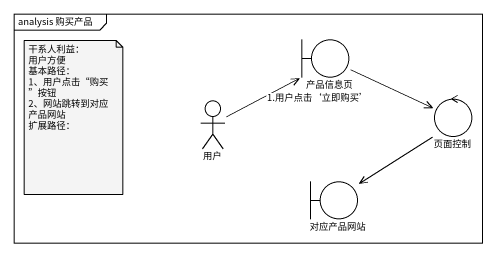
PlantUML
@startuml
mainframe analysis 购买产品
boundary 产品信息页
control 页面控制
actor 用户
boundary 对应产品网站
产品信息页 -right-> 页面控制
页面控制 --> 对应产品网站
用户 -up-> 产品信息页 : 1.用户点击‘立即购买’
note as N1
  干系人利益：
  用户方便
  基本路径：
  1、用户点击“购买”按钮
  2、网站跳转到对应产品网站
  扩展路径：
end note
@enduml
